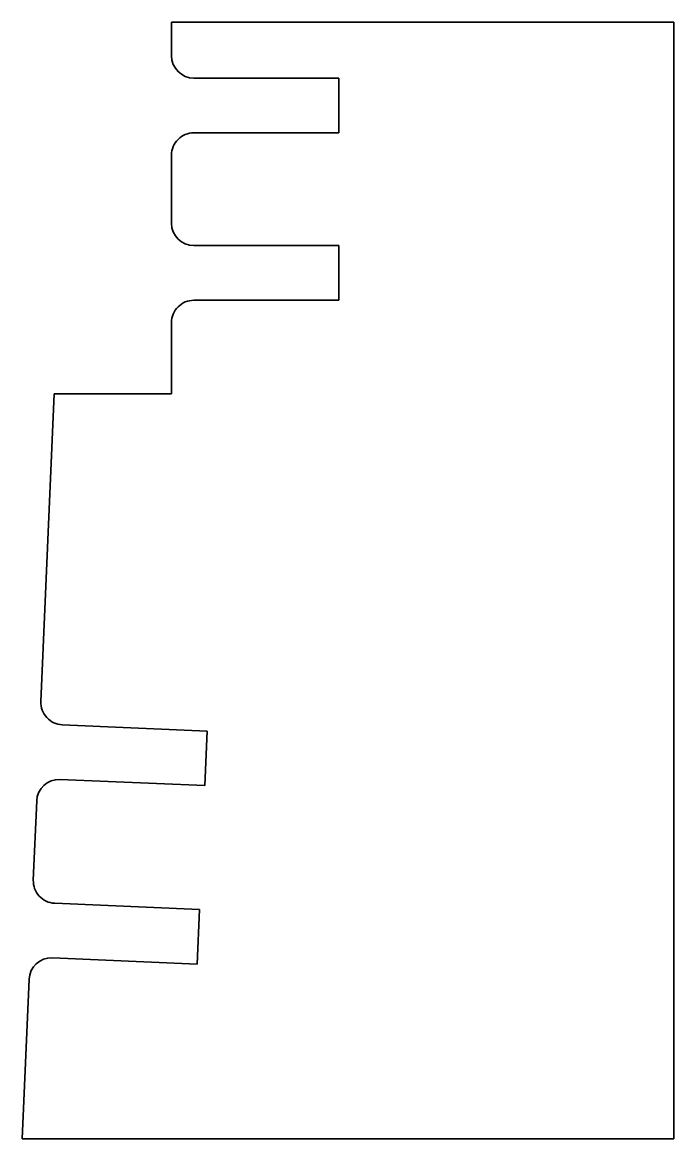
# Model space of a CAD drawing. Extents: x 266 to 324.4, y 160.1 to 260.1.
import ezdxf

# ---------------------------------------------------------------- set-up
doc = ezdxf.new("R2010")
doc.units = 0

msp = doc.modelspace()

# ---------------------------------------------------------------- linework, layer by layer
at = {"color": 7, "lineweight": 35}
for p, q in [((279.384277, 260.064941), (324.384277, 260.064941)), ((279.384277, 257.064941), (279.384277, 260.064941)), ((324.384277, 260.064941), (324.384277, 160.064972)), ((294.384277, 255.064957), (281.384277, 255.064957)), ((294.384277, 250.164963), (294.384277, 255.064957)), ((281.384277, 250.164963), (294.384277, 250.164963)), ((279.384277, 242.064972), (279.384277, 248.164963)), ((294.384277, 240.064972), (281.384277, 240.064972)), ((294.384277, 235.164963), (294.384277, 240.064972)), ((281.384277, 235.164963), (294.384277, 235.164963)), ((279.384277, 233.164963), (279.384277, 226.798645)), ((267.679321, 199.218262), (268.852661, 226.798645)), ((268.852661, 226.798645), (279.384277, 226.798645)), ((282.580688, 196.58252), (269.592529, 197.135071)), ((282.372437, 191.686935), (282.580688, 196.58252)), ((269.384155, 192.239502), (282.372437, 191.686935)), ((266.99939, 183.236038), (267.301025, 190.326309)), ((281.900757, 180.600296), (268.912598, 181.152847)), ((281.692627, 175.70575), (281.900757, 180.600296)), ((281.692627, 175.70575), (268.704346, 176.258301)), ((266.01355, 160.064972), (266.621094, 174.345123)), ((324.384277, 160.064972), (266.01355, 160.064972))]:
    msp.add_line(p, q, dxfattribs=at)
for centre, start, end in [((281.384277, 257.064941), 180.000005, 269.999997), ((281.384277, 248.164963), 90.000003, 180.000005), ((281.384277, 242.064972), 180.000005, 269.999997), ((281.384277, 233.164963), 90.000003, 180.000005), ((269.67749, 199.133255), 177.563963, 267.56397), ((269.299194, 190.241302), 87.563968, 177.563963), ((268.997559, 183.151031), 177.563963, 267.56397), ((268.619263, 174.260117), 87.563968, 177.563963)]:
    msp.add_arc(centre, 2, start, end, dxfattribs=at)

doc.saveas('drawing.dxf')
